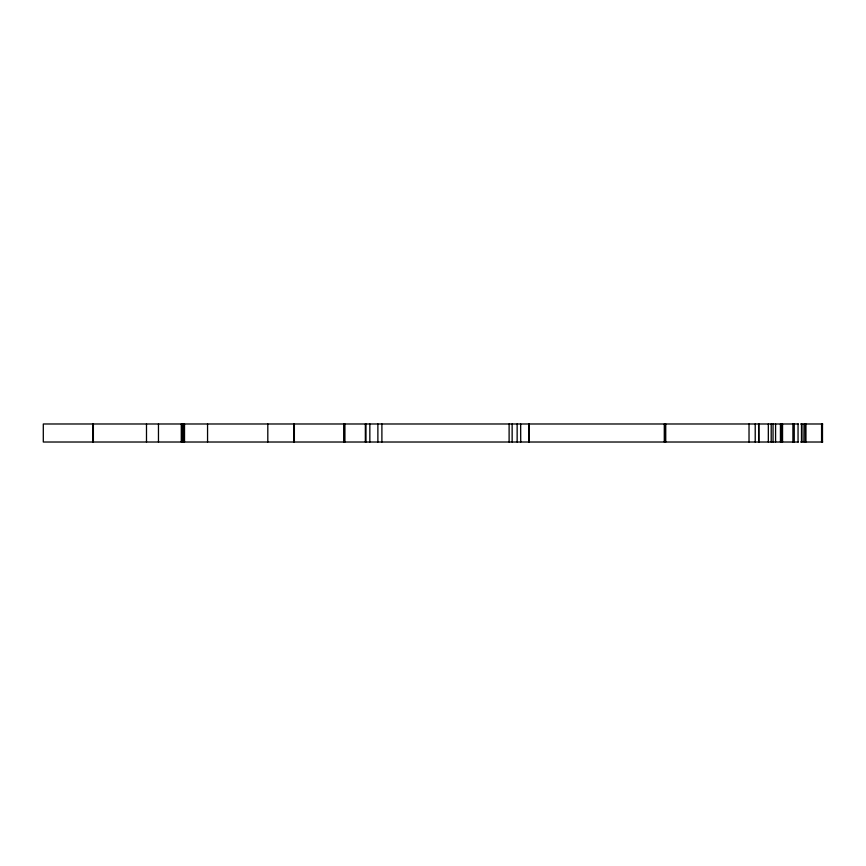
<?xml version="1.0" encoding="UTF-8"?>
<svg xmlns="http://www.w3.org/2000/svg" width="866" height="866" viewBox="0 0 866 866"><rect width="100%" height="100%" fill="white"/><g stroke="black" fill="none" stroke-linecap="round" stroke-linejoin="round"><path stroke-width="1.3" d="M798.333 423.983L43.3 423.983L43.3 442.017L798.333 442.017M800.649 423.983L802.62 423.983M803.756 423.983L822.7 423.983M800.649 442.017L802.62 442.017M803.756 442.017L822.7 442.017M822.483 423.983L822.483 442.017M822.278 423.983L822.278 442.017M821.574 423.983L821.574 442.017M805.932 423.983L805.932 442.017M805.369 423.983L805.369 442.017M804.038 423.983L803.897 442.017M801.851 423.983L801.851 442.017M801.494 423.983L801.494 442.017M798.051 423.983L798.051 442.017M794.241 423.983L794.241 442.017M792.91 423.983L792.91 442.017M782.55 423.983L782.55 442.017M781.208 423.983L781.208 442.017M780.439 423.983L780.439 442.017M775.579 423.983L775.579 442.017M773.046 423.983L773.046 442.017M771.205 423.983L771.205 442.017M768.326 423.983L768.326 442.017M758.887 423.983L758.811 442.017M758.605 423.983L758.746 442.017M755.217 423.983L755.217 442.017M749.025 423.983L749.025 442.017M665.737 423.983L665.737 442.017M664.915 423.983L664.915 442.017M664.287 423.983L664.287 442.017M529.18 423.983L529.18 442.017M528.693 423.983L528.693 442.017M520.661 423.983L520.726 442.017M517.143 423.983L517.143 442.017M512.142 423.983L512.142 442.017M509.111 423.983L509.111 442.017M381.895 423.983L381.895 442.017M377.879 423.983L377.879 442.017M369.847 423.983L369.847 442.017M365.982 423.983L365.982 442.017M365.344 423.983L365.344 442.017M344.917 423.983L344.917 442.017M344.354 423.983L344.354 442.017M343.986 423.983L343.986 442.017M294.375 423.983L294.375 442.017M293.747 423.983L293.704 442.017M267.81 423.983L267.81 442.017M207.559 423.983L207.559 442.017M184.523 423.983L184.523 442.017M183.819 423.983L183.819 442.017M183.256 423.983L183.256 442.017M182.769 423.983L182.769 442.017M181.99 423.983L181.99 442.017M181.286 423.983L181.286 442.017M158.467 423.983L158.467 442.017M146.495 423.983L146.495 442.017M93.376 423.983L93.376 442.017M92.911 423.983L92.911 442.017"/></g></svg>
